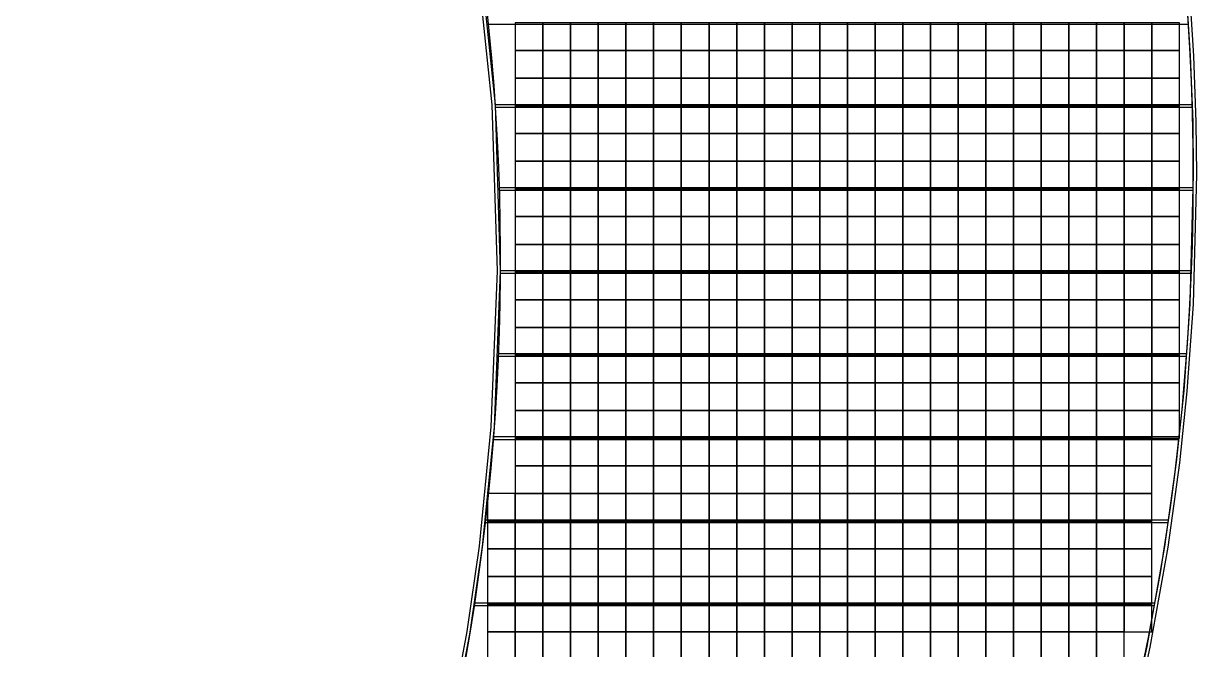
# Model space of a CAD drawing. Extents: x -31693 to 132909863, y -42052423 to 151957.
# Drawn here: x 122658 to 143854, y 59398 to 70705 of the extents above; entities that cross this region are included whole.
import ezdxf

# ---------------------------------------------------------------- set-up
doc = ezdxf.new("R2010")
doc.units = 0
doc.header["$LTSCALE"] = 1000
doc.header["$MEASUREMENT"] = 0
for name, color, linetype in [('500浮箱', 162, 'Continuous'), ('A-G-VISIBLE', 9, 'Continuous'), ('主龙骨', 4, 'Continuous'), ('边梁（14a槽钢', 3, 'Continuous')]:
    doc.layers.add(name, color=color, linetype=linetype)

# ---------------------------------------------------------------- blocks, each defined once
blk = doc.blocks.new('dasd')
at = {"layer": 'A-G-VISIBLE', "linetype": 'Continuous'}
for centre, radius, start, end in [((-132793.207, 42119.965), 43.092, 332.8786, 23.8551), ((-132804.182, 42118.48), 41.551, 336.2604, 20.1419)]:
    blk.add_arc(centre, radius, start, end, dxfattribs=at)

msp = doc.modelspace()

# ---------------------------------------------------------------- linework, layer by layer
at = {"layer": '500浮箱', "elevation": 2850}
for points in [[(131545, 70216), (132045, 70216), (132045, 70716), (131545, 70716)], [(132045, 70216), (132545, 70216), (132545, 70716), (132045, 70716)], [(132545, 70216), (133045, 70216), (133045, 70716), (132545, 70716)], [(133045, 70216), (133545, 70216), (133545, 70716), (133045, 70716)], [(133545, 70216), (134045, 70216), (134045, 70716), (133545, 70716)], [(134045, 70216), (134545, 70216), (134545, 70716), (134045, 70716)], [(134545, 70216), (135045, 70216), (135045, 70716), (134545, 70716)], [(135045, 70216), (135545, 70216), (135545, 70716), (135045, 70716)], [(135545, 70216), (136045, 70216), (136045, 70716), (135545, 70716)], [(136045, 70216), (136545, 70216), (136545, 70716), (136045, 70716)], [(136545, 70216), (137045, 70216), (137045, 70716), (136545, 70716)], [(137045, 70216), (137545, 70216), (137545, 70716), (137045, 70716)], [(137545, 70216), (138045, 70216), (138045, 70716), (137545, 70716)], [(138045, 70216), (138545, 70216), (138545, 70716), (138045, 70716)], [(138545, 70216), (139045, 70216), (139045, 70716), (138545, 70716)], [(139045, 70216), (139545, 70216), (139545, 70716), (139045, 70716)], [(139545, 70216), (140045, 70216), (140045, 70716), (139545, 70716)], [(140045, 70216), (140545, 70216), (140545, 70716), (140045, 70716)], [(140545, 70216), (141045, 70216), (141045, 70716), (140545, 70716)], [(141045, 70216), (141545, 70216), (141545, 70716), (141045, 70716)], [(141545, 70216), (142045, 70216), (142045, 70716), (141545, 70716)], [(142045, 70216), (142545, 70216), (142545, 70716), (142045, 70716)], [(142545, 70216), (143045, 70216), (143045, 70716), (142545, 70716)], [(143045, 70216), (143545, 70216), (143545, 70716), (143045, 70716)], [(131545, 69716), (132045, 69716), (132045, 70216), (131545, 70216)], [(132045, 69716), (132545, 69716), (132545, 70216), (132045, 70216)], [(132545, 69716), (133045, 69716), (133045, 70216), (132545, 70216)], [(133045, 69716), (133545, 69716), (133545, 70216), (133045, 70216)], [(133545, 69716), (134045, 69716), (134045, 70216), (133545, 70216)], [(134045, 69716), (134545, 69716), (134545, 70216), (134045, 70216)], [(134545, 69716), (135045, 69716), (135045, 70216), (134545, 70216)], [(135045, 69716), (135545, 69716), (135545, 70216), (135045, 70216)], [(135545, 69716), (136045, 69716), (136045, 70216), (135545, 70216)], [(136045, 69716), (136545, 69716), (136545, 70216), (136045, 70216)], [(136545, 69716), (137045, 69716), (137045, 70216), (136545, 70216)], [(137045, 69716), (137545, 69716), (137545, 70216), (137045, 70216)], [(137545, 69716), (138045, 69716), (138045, 70216), (137545, 70216)], [(138045, 69716), (138545, 69716), (138545, 70216), (138045, 70216)], [(138545, 69716), (139045, 69716), (139045, 70216), (138545, 70216)], [(139045, 69716), (139545, 69716), (139545, 70216), (139045, 70216)], [(139545, 69716), (140045, 69716), (140045, 70216), (139545, 70216)], [(140045, 69716), (140545, 69716), (140545, 70216), (140045, 70216)], [(140545, 69716), (141045, 69716), (141045, 70216), (140545, 70216)], [(141045, 69716), (141545, 69716), (141545, 70216), (141045, 70216)], [(141545, 69716), (142045, 69716), (142045, 70216), (141545, 70216)], [(142045, 69716), (142545, 69716), (142545, 70216), (142045, 70216)], [(142545, 69716), (143045, 69716), (143045, 70216), (142545, 70216)], [(143045, 69716), (143545, 69716), (143545, 70216), (143045, 70216)], [(131545, 69216), (132045, 69216), (132045, 69716), (131545, 69716)], [(132045, 69216), (132545, 69216), (132545, 69716), (132045, 69716)], [(132545, 69216), (133045, 69216), (133045, 69716), (132545, 69716)], [(133045, 69216), (133545, 69216), (133545, 69716), (133045, 69716)], [(133545, 69216), (134045, 69216), (134045, 69716), (133545, 69716)], [(134045, 69216), (134545, 69216), (134545, 69716), (134045, 69716)], [(134545, 69216), (135045, 69216), (135045, 69716), (134545, 69716)], [(135045, 69216), (135545, 69216), (135545, 69716), (135045, 69716)], [(135545, 69216), (136045, 69216), (136045, 69716), (135545, 69716)], [(136045, 69216), (136545, 69216), (136545, 69716), (136045, 69716)], [(136545, 69216), (137045, 69216), (137045, 69716), (136545, 69716)], [(137045, 69216), (137545, 69216), (137545, 69716), (137045, 69716)], [(137545, 69216), (138045, 69216), (138045, 69716), (137545, 69716)], [(138045, 69216), (138545, 69216), (138545, 69716), (138045, 69716)], [(138545, 69216), (139045, 69216), (139045, 69716), (138545, 69716)], [(139045, 69216), (139545, 69216), (139545, 69716), (139045, 69716)], [(139545, 69216), (140045, 69216), (140045, 69716), (139545, 69716)], [(140045, 69216), (140545, 69216), (140545, 69716), (140045, 69716)], [(140545, 69216), (141045, 69216), (141045, 69716), (140545, 69716)], [(141045, 69216), (141545, 69216), (141545, 69716), (141045, 69716)], [(141545, 69216), (142045, 69216), (142045, 69716), (141545, 69716)], [(142045, 69216), (142545, 69216), (142545, 69716), (142045, 69716)], [(142545, 69216), (143045, 69216), (143045, 69716), (142545, 69716)], [(143045, 69216), (143545, 69216), (143545, 69716), (143045, 69716)], [(131545, 68716), (132045, 68716), (132045, 69216), (131545, 69216)], [(132045, 68716), (132545, 68716), (132545, 69216), (132045, 69216)], [(132545, 68716), (133045, 68716), (133045, 69216), (132545, 69216)], [(133045, 68716), (133545, 68716), (133545, 69216), (133045, 69216)], [(133545, 68716), (134045, 68716), (134045, 69216), (133545, 69216)], [(134045, 68716), (134545, 68716), (134545, 69216), (134045, 69216)], [(134545, 68716), (135045, 68716), (135045, 69216), (134545, 69216)], [(135045, 68716), (135545, 68716), (135545, 69216), (135045, 69216)], [(135545, 68716), (136045, 68716), (136045, 69216), (135545, 69216)], [(136045, 68716), (136545, 68716), (136545, 69216), (136045, 69216)], [(136545, 68716), (137045, 68716), (137045, 69216), (136545, 69216)], [(137045, 68716), (137545, 68716), (137545, 69216), (137045, 69216)], [(137545, 68716), (138045, 68716), (138045, 69216), (137545, 69216)], [(138045, 68716), (138545, 68716), (138545, 69216), (138045, 69216)], [(138545, 68716), (139045, 68716), (139045, 69216), (138545, 69216)], [(139045, 68716), (139545, 68716), (139545, 69216), (139045, 69216)], [(139545, 68716), (140045, 68716), (140045, 69216), (139545, 69216)], [(140045, 68716), (140545, 68716), (140545, 69216), (140045, 69216)], [(140545, 68716), (141045, 68716), (141045, 69216), (140545, 69216)], [(141045, 68716), (141545, 68716), (141545, 69216), (141045, 69216)], [(141545, 68716), (142045, 68716), (142045, 69216), (141545, 69216)], [(142045, 68716), (142545, 68716), (142545, 69216), (142045, 69216)], [(142545, 68716), (143045, 68716), (143045, 69216), (142545, 69216)], [(143045, 68716), (143545, 68716), (143545, 69216), (143045, 69216)], [(131545, 68216), (132045, 68216), (132045, 68716), (131545, 68716)], [(132045, 68216), (132545, 68216), (132545, 68716), (132045, 68716)], [(132545, 68216), (133045, 68216), (133045, 68716), (132545, 68716)], [(133045, 68216), (133545, 68216), (133545, 68716), (133045, 68716)], [(133545, 68216), (134045, 68216), (134045, 68716), (133545, 68716)], [(134045, 68216), (134545, 68216), (134545, 68716), (134045, 68716)], [(134545, 68216), (135045, 68216), (135045, 68716), (134545, 68716)], [(135045, 68216), (135545, 68216), (135545, 68716), (135045, 68716)], [(135545, 68216), (136045, 68216), (136045, 68716), (135545, 68716)], [(136045, 68216), (136545, 68216), (136545, 68716), (136045, 68716)], [(136545, 68216), (137045, 68216), (137045, 68716), (136545, 68716)], [(137045, 68216), (137545, 68216), (137545, 68716), (137045, 68716)], [(137545, 68216), (138045, 68216), (138045, 68716), (137545, 68716)], [(138045, 68216), (138545, 68216), (138545, 68716), (138045, 68716)], [(138545, 68216), (139045, 68216), (139045, 68716), (138545, 68716)], [(139045, 68216), (139545, 68216), (139545, 68716), (139045, 68716)], [(139545, 68216), (140045, 68216), (140045, 68716), (139545, 68716)], [(140045, 68216), (140545, 68216), (140545, 68716), (140045, 68716)], [(140545, 68216), (141045, 68216), (141045, 68716), (140545, 68716)], [(141045, 68216), (141545, 68216), (141545, 68716), (141045, 68716)], [(141545, 68216), (142045, 68216), (142045, 68716), (141545, 68716)], [(142045, 68216), (142545, 68216), (142545, 68716), (142045, 68716)], [(142545, 68216), (143045, 68216), (143045, 68716), (142545, 68716)], [(143045, 68216), (143545, 68216), (143545, 68716), (143045, 68716)], [(131545, 67716), (132045, 67716), (132045, 68216), (131545, 68216)], [(132045, 67716), (132545, 67716), (132545, 68216), (132045, 68216)], [(132545, 67716), (133045, 67716), (133045, 68216), (132545, 68216)], [(133045, 67716), (133545, 67716), (133545, 68216), (133045, 68216)], [(133545, 67716), (134045, 67716), (134045, 68216), (133545, 68216)], [(134045, 67716), (134545, 67716), (134545, 68216), (134045, 68216)], [(134545, 67716), (135045, 67716), (135045, 68216), (134545, 68216)], [(135045, 67716), (135545, 67716), (135545, 68216), (135045, 68216)], [(135545, 67716), (136045, 67716), (136045, 68216), (135545, 68216)], [(136045, 67716), (136545, 67716), (136545, 68216), (136045, 68216)], [(136545, 67716), (137045, 67716), (137045, 68216), (136545, 68216)], [(137045, 67716), (137545, 67716), (137545, 68216), (137045, 68216)], [(137545, 67716), (138045, 67716), (138045, 68216), (137545, 68216)], [(138045, 67716), (138545, 67716), (138545, 68216), (138045, 68216)], [(138545, 67716), (139045, 67716), (139045, 68216), (138545, 68216)], [(139045, 67716), (139545, 67716), (139545, 68216), (139045, 68216)], [(139545, 67716), (140045, 67716), (140045, 68216), (139545, 68216)], [(140045, 67716), (140545, 67716), (140545, 68216), (140045, 68216)], [(140545, 67716), (141045, 67716), (141045, 68216), (140545, 68216)], [(141045, 67716), (141545, 67716), (141545, 68216), (141045, 68216)], [(141545, 67716), (142045, 67716), (142045, 68216), (141545, 68216)], [(142045, 67716), (142545, 67716), (142545, 68216), (142045, 68216)], [(142545, 67716), (143045, 67716), (143045, 68216), (142545, 68216)], [(143045, 67716), (143545, 67716), (143545, 68216), (143045, 68216)], [(131545, 67216), (132045, 67216), (132045, 67716), (131545, 67716)], [(132045, 67216), (132545, 67216), (132545, 67716), (132045, 67716)], [(132545, 67216), (133045, 67216), (133045, 67716), (132545, 67716)], [(133045, 67216), (133545, 67216), (133545, 67716), (133045, 67716)], [(133545, 67216), (134045, 67216), (134045, 67716), (133545, 67716)], [(134045, 67216), (134545, 67216), (134545, 67716), (134045, 67716)], [(134545, 67216), (135045, 67216), (135045, 67716), (134545, 67716)], [(135045, 67216), (135545, 67216), (135545, 67716), (135045, 67716)], [(135545, 67216), (136045, 67216), (136045, 67716), (135545, 67716)], [(136045, 67216), (136545, 67216), (136545, 67716), (136045, 67716)], [(136545, 67216), (137045, 67216), (137045, 67716), (136545, 67716)], [(137045, 67216), (137545, 67216), (137545, 67716), (137045, 67716)], [(137545, 67216), (138045, 67216), (138045, 67716), (137545, 67716)], [(138045, 67216), (138545, 67216), (138545, 67716), (138045, 67716)], [(138545, 67216), (139045, 67216), (139045, 67716), (138545, 67716)], [(139045, 67216), (139545, 67216), (139545, 67716), (139045, 67716)], [(139545, 67216), (140045, 67216), (140045, 67716), (139545, 67716)], [(140045, 67216), (140545, 67216), (140545, 67716), (140045, 67716)], [(140545, 67216), (141045, 67216), (141045, 67716), (140545, 67716)], [(141045, 67216), (141545, 67216), (141545, 67716), (141045, 67716)], [(141545, 67216), (142045, 67216), (142045, 67716), (141545, 67716)], [(142045, 67216), (142545, 67216), (142545, 67716), (142045, 67716)], [(142545, 67216), (143045, 67216), (143045, 67716), (142545, 67716)], [(143045, 67216), (143545, 67216), (143545, 67716), (143045, 67716)], [(131545, 66716), (132045, 66716), (132045, 67216), (131545, 67216)], [(132045, 66716), (132545, 66716), (132545, 67216), (132045, 67216)], [(132545, 66716), (133045, 66716), (133045, 67216), (132545, 67216)], [(133045, 66716), (133545, 66716), (133545, 67216), (133045, 67216)], [(133545, 66716), (134045, 66716), (134045, 67216), (133545, 67216)], [(134045, 66716), (134545, 66716), (134545, 67216), (134045, 67216)], [(134545, 66716), (135045, 66716), (135045, 67216), (134545, 67216)], [(135045, 66716), (135545, 66716), (135545, 67216), (135045, 67216)], [(135545, 66716), (136045, 66716), (136045, 67216), (135545, 67216)], [(136045, 66716), (136545, 66716), (136545, 67216), (136045, 67216)], [(136545, 66716), (137045, 66716), (137045, 67216), (136545, 67216)], [(137045, 66716), (137545, 66716), (137545, 67216), (137045, 67216)], [(137545, 66716), (138045, 66716), (138045, 67216), (137545, 67216)], [(138045, 66716), (138545, 66716), (138545, 67216), (138045, 67216)], [(138545, 66716), (139045, 66716), (139045, 67216), (138545, 67216)], [(139045, 66716), (139545, 66716), (139545, 67216), (139045, 67216)], [(139545, 66716), (140045, 66716), (140045, 67216), (139545, 67216)], [(140045, 66716), (140545, 66716), (140545, 67216), (140045, 67216)], [(140545, 66716), (141045, 66716), (141045, 67216), (140545, 67216)], [(141045, 66716), (141545, 66716), (141545, 67216), (141045, 67216)], [(141545, 66716), (142045, 66716), (142045, 67216), (141545, 67216)], [(142045, 66716), (142545, 66716), (142545, 67216), (142045, 67216)], [(142545, 66716), (143045, 66716), (143045, 67216), (142545, 67216)], [(143045, 66716), (143545, 66716), (143545, 67216), (143045, 67216)], [(131545, 66216), (132045, 66216), (132045, 66716), (131545, 66716)], [(132045, 66216), (132545, 66216), (132545, 66716), (132045, 66716)], [(132545, 66216), (133045, 66216), (133045, 66716), (132545, 66716)], [(133045, 66216), (133545, 66216), (133545, 66716), (133045, 66716)], [(133545, 66216), (134045, 66216), (134045, 66716), (133545, 66716)], [(134045, 66216), (134545, 66216), (134545, 66716), (134045, 66716)], [(134545, 66216), (135045, 66216), (135045, 66716), (134545, 66716)], [(135045, 66216), (135545, 66216), (135545, 66716), (135045, 66716)], [(135545, 66216), (136045, 66216), (136045, 66716), (135545, 66716)], [(136045, 66216), (136545, 66216), (136545, 66716), (136045, 66716)], [(136545, 66216), (137045, 66216), (137045, 66716), (136545, 66716)], [(137045, 66216), (137545, 66216), (137545, 66716), (137045, 66716)], [(137545, 66216), (138045, 66216), (138045, 66716), (137545, 66716)], [(138045, 66216), (138545, 66216), (138545, 66716), (138045, 66716)], [(138545, 66216), (139045, 66216), (139045, 66716), (138545, 66716)], [(139045, 66216), (139545, 66216), (139545, 66716), (139045, 66716)], [(139545, 66216), (140045, 66216), (140045, 66716), (139545, 66716)], [(140045, 66216), (140545, 66216), (140545, 66716), (140045, 66716)], [(140545, 66216), (141045, 66216), (141045, 66716), (140545, 66716)], [(141045, 66216), (141545, 66216), (141545, 66716), (141045, 66716)], [(141545, 66216), (142045, 66216), (142045, 66716), (141545, 66716)], [(142045, 66216), (142545, 66216), (142545, 66716), (142045, 66716)], [(142545, 66216), (143045, 66216), (143045, 66716), (142545, 66716)], [(143045, 66216), (143545, 66216), (143545, 66716), (143045, 66716)], [(131545, 65716), (132045, 65716), (132045, 66216), (131545, 66216)], [(132045, 65716), (132545, 65716), (132545, 66216), (132045, 66216)], [(132545, 65716), (133045, 65716), (133045, 66216), (132545, 66216)], [(133045, 65716), (133545, 65716), (133545, 66216), (133045, 66216)], [(133545, 65716), (134045, 65716), (134045, 66216), (133545, 66216)], [(134045, 65716), (134545, 65716), (134545, 66216), (134045, 66216)], [(134545, 65716), (135045, 65716), (135045, 66216), (134545, 66216)], [(135045, 65716), (135545, 65716), (135545, 66216), (135045, 66216)], [(135545, 65716), (136045, 65716), (136045, 66216), (135545, 66216)], [(136045, 65716), (136545, 65716), (136545, 66216), (136045, 66216)], [(136545, 65716), (137045, 65716), (137045, 66216), (136545, 66216)], [(137045, 65716), (137545, 65716), (137545, 66216), (137045, 66216)], [(137545, 65716), (138045, 65716), (138045, 66216), (137545, 66216)], [(138045, 65716), (138545, 65716), (138545, 66216), (138045, 66216)], [(138545, 65716), (139045, 65716), (139045, 66216), (138545, 66216)], [(139045, 65716), (139545, 65716), (139545, 66216), (139045, 66216)], [(139545, 65716), (140045, 65716), (140045, 66216), (139545, 66216)], [(140045, 65716), (140545, 65716), (140545, 66216), (140045, 66216)], [(140545, 65716), (141045, 65716), (141045, 66216), (140545, 66216)], [(141045, 65716), (141545, 65716), (141545, 66216), (141045, 66216)], [(141545, 65716), (142045, 65716), (142045, 66216), (141545, 66216)], [(142045, 65716), (142545, 65716), (142545, 66216), (142045, 66216)], [(142545, 65716), (143045, 65716), (143045, 66216), (142545, 66216)], [(143045, 65716), (143545, 65716), (143545, 66216), (143045, 66216)], [(131545, 65216), (132045, 65216), (132045, 65716), (131545, 65716)], [(132045, 65216), (132545, 65216), (132545, 65716), (132045, 65716)], [(132545, 65216), (133045, 65216), (133045, 65716), (132545, 65716)], [(133045, 65216), (133545, 65216), (133545, 65716), (133045, 65716)], [(133545, 65216), (134045, 65216), (134045, 65716), (133545, 65716)], [(134045, 65216), (134545, 65216), (134545, 65716), (134045, 65716)], [(134545, 65216), (135045, 65216), (135045, 65716), (134545, 65716)], [(135045, 65216), (135545, 65216), (135545, 65716), (135045, 65716)], [(135545, 65216), (136045, 65216), (136045, 65716), (135545, 65716)], [(136045, 65216), (136545, 65216), (136545, 65716), (136045, 65716)], [(136545, 65216), (137045, 65216), (137045, 65716), (136545, 65716)], [(137045, 65216), (137545, 65216), (137545, 65716), (137045, 65716)], [(137545, 65216), (138045, 65216), (138045, 65716), (137545, 65716)], [(138045, 65216), (138545, 65216), (138545, 65716), (138045, 65716)], [(138545, 65216), (139045, 65216), (139045, 65716), (138545, 65716)], [(139045, 65216), (139545, 65216), (139545, 65716), (139045, 65716)], [(139545, 65216), (140045, 65216), (140045, 65716), (139545, 65716)], [(140045, 65216), (140545, 65216), (140545, 65716), (140045, 65716)], [(140545, 65216), (141045, 65216), (141045, 65716), (140545, 65716)], [(141045, 65216), (141545, 65216), (141545, 65716), (141045, 65716)], [(141545, 65216), (142045, 65216), (142045, 65716), (141545, 65716)], [(142045, 65216), (142545, 65216), (142545, 65716), (142045, 65716)], [(142545, 65216), (143045, 65216), (143045, 65716), (142545, 65716)], [(143045, 65216), (143545, 65216), (143545, 65716), (143045, 65716)], [(131545, 64716), (132045, 64716), (132045, 65216), (131545, 65216)], [(132045, 64716), (132545, 64716), (132545, 65216), (132045, 65216)], [(132545, 64716), (133045, 64716), (133045, 65216), (132545, 65216)], [(133045, 64716), (133545, 64716), (133545, 65216), (133045, 65216)], [(133545, 64716), (134045, 64716), (134045, 65216), (133545, 65216)], [(134045, 64716), (134545, 64716), (134545, 65216), (134045, 65216)], [(134545, 64716), (135045, 64716), (135045, 65216), (134545, 65216)], [(135045, 64716), (135545, 64716), (135545, 65216), (135045, 65216)], [(135545, 64716), (136045, 64716), (136045, 65216), (135545, 65216)], [(136045, 64716), (136545, 64716), (136545, 65216), (136045, 65216)], [(136545, 64716), (137045, 64716), (137045, 65216), (136545, 65216)], [(137045, 64716), (137545, 64716), (137545, 65216), (137045, 65216)], [(137545, 64716), (138045, 64716), (138045, 65216), (137545, 65216)], [(138045, 64716), (138545, 64716), (138545, 65216), (138045, 65216)], [(138545, 64716), (139045, 64716), (139045, 65216), (138545, 65216)], [(139045, 64716), (139545, 64716), (139545, 65216), (139045, 65216)], [(139545, 64716), (140045, 64716), (140045, 65216), (139545, 65216)], [(140045, 64716), (140545, 64716), (140545, 65216), (140045, 65216)], [(140545, 64716), (141045, 64716), (141045, 65216), (140545, 65216)], [(141045, 64716), (141545, 64716), (141545, 65216), (141045, 65216)], [(141545, 64716), (142045, 64716), (142045, 65216), (141545, 65216)], [(142045, 64716), (142545, 64716), (142545, 65216), (142045, 65216)], [(142545, 64716), (143045, 64716), (143045, 65216), (142545, 65216)], [(143045, 64716), (143545, 64716), (143545, 65216), (143045, 65216)], [(131545, 64216), (132045, 64216), (132045, 64716), (131545, 64716)], [(132045, 64216), (132545, 64216), (132545, 64716), (132045, 64716)], [(132545, 64216), (133045, 64216), (133045, 64716), (132545, 64716)], [(133045, 64216), (133545, 64216), (133545, 64716), (133045, 64716)], [(133545, 64216), (134045, 64216), (134045, 64716), (133545, 64716)], [(134045, 64216), (134545, 64216), (134545, 64716), (134045, 64716)], [(134545, 64216), (135045, 64216), (135045, 64716), (134545, 64716)], [(135045, 64216), (135545, 64216), (135545, 64716), (135045, 64716)], [(135545, 64216), (136045, 64216), (136045, 64716), (135545, 64716)], [(136045, 64216), (136545, 64216), (136545, 64716), (136045, 64716)], [(136545, 64216), (137045, 64216), (137045, 64716), (136545, 64716)], [(137045, 64216), (137545, 64216), (137545, 64716), (137045, 64716)], [(137545, 64216), (138045, 64216), (138045, 64716), (137545, 64716)], [(138045, 64216), (138545, 64216), (138545, 64716), (138045, 64716)], [(138545, 64216), (139045, 64216), (139045, 64716), (138545, 64716)], [(139045, 64216), (139545, 64216), (139545, 64716), (139045, 64716)], [(139545, 64216), (140045, 64216), (140045, 64716), (139545, 64716)], [(140045, 64216), (140545, 64216), (140545, 64716), (140045, 64716)], [(140545, 64216), (141045, 64216), (141045, 64716), (140545, 64716)], [(141045, 64216), (141545, 64216), (141545, 64716), (141045, 64716)], [(141545, 64216), (142045, 64216), (142045, 64716), (141545, 64716)], [(142045, 64216), (142545, 64216), (142545, 64716), (142045, 64716)], [(142545, 64216), (143045, 64216), (143045, 64716), (142545, 64716)], [(143045, 64216), (143545, 64216), (143545, 64716), (143045, 64716)], [(131545, 63716), (132045, 63716), (132045, 64216), (131545, 64216)], [(132045, 63716), (132545, 63716), (132545, 64216), (132045, 64216)], [(132545, 63716), (133045, 63716), (133045, 64216), (132545, 64216)], [(133045, 63716), (133545, 63716), (133545, 64216), (133045, 64216)], [(133545, 63716), (134045, 63716), (134045, 64216), (133545, 64216)], [(134045, 63716), (134545, 63716), (134545, 64216), (134045, 64216)], [(134545, 63716), (135045, 63716), (135045, 64216), (134545, 64216)], [(135045, 63716), (135545, 63716), (135545, 64216), (135045, 64216)], [(135545, 63716), (136045, 63716), (136045, 64216), (135545, 64216)], [(136045, 63716), (136545, 63716), (136545, 64216), (136045, 64216)], [(136545, 63716), (137045, 63716), (137045, 64216), (136545, 64216)], [(137045, 63716), (137545, 63716), (137545, 64216), (137045, 64216)], [(137545, 63716), (138045, 63716), (138045, 64216), (137545, 64216)], [(138045, 63716), (138545, 63716), (138545, 64216), (138045, 64216)], [(138545, 63716), (139045, 63716), (139045, 64216), (138545, 64216)], [(139045, 63716), (139545, 63716), (139545, 64216), (139045, 64216)], [(139545, 63716), (140045, 63716), (140045, 64216), (139545, 64216)], [(140045, 63716), (140545, 63716), (140545, 64216), (140045, 64216)], [(140545, 63716), (141045, 63716), (141045, 64216), (140545, 64216)], [(141045, 63716), (141545, 63716), (141545, 64216), (141045, 64216)], [(141545, 63716), (142045, 63716), (142045, 64216), (141545, 64216)], [(142045, 63716), (142545, 63716), (142545, 64216), (142045, 64216)], [(142545, 63716), (143045, 63716), (143045, 64216), (142545, 64216)], [(143045, 63716), (143545, 63716), (143545, 64216), (143045, 64216)], [(131545, 63216), (132045, 63216), (132045, 63716), (131545, 63716)], [(132045, 63216), (132545, 63216), (132545, 63716), (132045, 63716)], [(132545, 63216), (133045, 63216), (133045, 63716), (132545, 63716)], [(133045, 63216), (133545, 63216), (133545, 63716), (133045, 63716)], [(133545, 63216), (134045, 63216), (134045, 63716), (133545, 63716)], [(134045, 63216), (134545, 63216), (134545, 63716), (134045, 63716)], [(134545, 63216), (135045, 63216), (135045, 63716), (134545, 63716)], [(135045, 63216), (135545, 63216), (135545, 63716), (135045, 63716)], [(135545, 63216), (136045, 63216), (136045, 63716), (135545, 63716)], [(136045, 63216), (136545, 63216), (136545, 63716), (136045, 63716)], [(136545, 63216), (137045, 63216), (137045, 63716), (136545, 63716)], [(137045, 63216), (137545, 63216), (137545, 63716), (137045, 63716)], [(137545, 63216), (138045, 63216), (138045, 63716), (137545, 63716)], [(138045, 63216), (138545, 63216), (138545, 63716), (138045, 63716)], [(138545, 63216), (139045, 63216), (139045, 63716), (138545, 63716)], [(139045, 63216), (139545, 63216), (139545, 63716), (139045, 63716)], [(139545, 63216), (140045, 63216), (140045, 63716), (139545, 63716)], [(140045, 63216), (140545, 63216), (140545, 63716), (140045, 63716)], [(140545, 63216), (141045, 63216), (141045, 63716), (140545, 63716)], [(141045, 63216), (141545, 63216), (141545, 63716), (141045, 63716)], [(141545, 63216), (142045, 63216), (142045, 63716), (141545, 63716)], [(142045, 63216), (142545, 63216), (142545, 63716), (142045, 63716)], [(142545, 63216), (143045, 63216), (143045, 63716), (142545, 63716)], [(143045, 63216), (143545, 63216), (143545, 63716), (143045, 63716)], [(131545, 62716), (132045, 62716), (132045, 63216), (131545, 63216)], [(132045, 62716), (132545, 62716), (132545, 63216), (132045, 63216)], [(132545, 62716), (133045, 62716), (133045, 63216), (132545, 63216)], [(133045, 62716), (133545, 62716), (133545, 63216), (133045, 63216)], [(133545, 62716), (134045, 62716), (134045, 63216), (133545, 63216)], [(134045, 62716), (134545, 62716), (134545, 63216), (134045, 63216)], [(134545, 62716), (135045, 62716), (135045, 63216), (134545, 63216)], [(135045, 62716), (135545, 62716), (135545, 63216), (135045, 63216)], [(135545, 62716), (136045, 62716), (136045, 63216), (135545, 63216)], [(136045, 62716), (136545, 62716), (136545, 63216), (136045, 63216)], [(136545, 62716), (137045, 62716), (137045, 63216), (136545, 63216)], [(137045, 62716), (137545, 62716), (137545, 63216), (137045, 63216)], [(137545, 62716), (138045, 62716), (138045, 63216), (137545, 63216)], [(138045, 62716), (138545, 62716), (138545, 63216), (138045, 63216)], [(138545, 62716), (139045, 62716), (139045, 63216), (138545, 63216)], [(139045, 62716), (139545, 62716), (139545, 63216), (139045, 63216)], [(139545, 62716), (140045, 62716), (140045, 63216), (139545, 63216)], [(140045, 62716), (140545, 62716), (140545, 63216), (140045, 63216)], [(140545, 62716), (141045, 62716), (141045, 63216), (140545, 63216)], [(141045, 62716), (141545, 62716), (141545, 63216), (141045, 63216)], [(141545, 62716), (142045, 62716), (142045, 63216), (141545, 63216)], [(142045, 62716), (142545, 62716), (142545, 63216), (142045, 63216)], [(142545, 62716), (143045, 62716), (143045, 63216), (142545, 63216)], [(131545, 62216), (132045, 62216), (132045, 62716), (131545, 62716)], [(132045, 62216), (132545, 62216), (132545, 62716), (132045, 62716)], [(132545, 62216), (133045, 62216), (133045, 62716), (132545, 62716)], [(133045, 62216), (133545, 62216), (133545, 62716), (133045, 62716)], [(133545, 62216), (134045, 62216), (134045, 62716), (133545, 62716)], [(134045, 62216), (134545, 62216), (134545, 62716), (134045, 62716)], [(134545, 62216), (135045, 62216), (135045, 62716), (134545, 62716)], [(135045, 62216), (135545, 62216), (135545, 62716), (135045, 62716)], [(135545, 62216), (136045, 62216), (136045, 62716), (135545, 62716)], [(136045, 62216), (136545, 62216), (136545, 62716), (136045, 62716)], [(136545, 62216), (137045, 62216), (137045, 62716), (136545, 62716)], [(137045, 62216), (137545, 62216), (137545, 62716), (137045, 62716)], [(137545, 62216), (138045, 62216), (138045, 62716), (137545, 62716)], [(138045, 62216), (138545, 62216), (138545, 62716), (138045, 62716)], [(138545, 62216), (139045, 62216), (139045, 62716), (138545, 62716)], [(139045, 62216), (139545, 62216), (139545, 62716), (139045, 62716)], [(139545, 62216), (140045, 62216), (140045, 62716), (139545, 62716)], [(140045, 62216), (140545, 62216), (140545, 62716), (140045, 62716)], [(140545, 62216), (141045, 62216), (141045, 62716), (140545, 62716)], [(141045, 62216), (141545, 62216), (141545, 62716), (141045, 62716)], [(141545, 62216), (142045, 62216), (142045, 62716), (141545, 62716)], [(142045, 62216), (142545, 62216), (142545, 62716), (142045, 62716)], [(142545, 62216), (143045, 62216), (143045, 62716), (142545, 62716)], [(131045, 61716), (131545, 61716), (131545, 62216), (131045, 62216)], [(131545, 61716), (132045, 61716), (132045, 62216), (131545, 62216)], [(132045, 61716), (132545, 61716), (132545, 62216), (132045, 62216)], [(132545, 61716), (133045, 61716), (133045, 62216), (132545, 62216)], [(133045, 61716), (133545, 61716), (133545, 62216), (133045, 62216)], [(133545, 61716), (134045, 61716), (134045, 62216), (133545, 62216)], [(134045, 61716), (134545, 61716), (134545, 62216), (134045, 62216)], [(134545, 61716), (135045, 61716), (135045, 62216), (134545, 62216)], [(135045, 61716), (135545, 61716), (135545, 62216), (135045, 62216)], [(135545, 61716), (136045, 61716), (136045, 62216), (135545, 62216)], [(136045, 61716), (136545, 61716), (136545, 62216), (136045, 62216)], [(136545, 61716), (137045, 61716), (137045, 62216), (136545, 62216)], [(137045, 61716), (137545, 61716), (137545, 62216), (137045, 62216)], [(137545, 61716), (138045, 61716), (138045, 62216), (137545, 62216)], [(138045, 61716), (138545, 61716), (138545, 62216), (138045, 62216)], [(138545, 61716), (139045, 61716), (139045, 62216), (138545, 62216)], [(139045, 61716), (139545, 61716), (139545, 62216), (139045, 62216)], [(139545, 61716), (140045, 61716), (140045, 62216), (139545, 62216)], [(140045, 61716), (140545, 61716), (140545, 62216), (140045, 62216)], [(140545, 61716), (141045, 61716), (141045, 62216), (140545, 62216)], [(141045, 61716), (141545, 61716), (141545, 62216), (141045, 62216)], [(141545, 61716), (142045, 61716), (142045, 62216), (141545, 62216)], [(142045, 61716), (142545, 61716), (142545, 62216), (142045, 62216)], [(142545, 61716), (143045, 61716), (143045, 62216), (142545, 62216)], [(131045, 61216), (131545, 61216), (131545, 61716), (131045, 61716)], [(131545, 61216), (132045, 61216), (132045, 61716), (131545, 61716)], [(132045, 61216), (132545, 61216), (132545, 61716), (132045, 61716)], [(132545, 61216), (133045, 61216), (133045, 61716), (132545, 61716)], [(133045, 61216), (133545, 61216), (133545, 61716), (133045, 61716)], [(133545, 61216), (134045, 61216), (134045, 61716), (133545, 61716)], [(134045, 61216), (134545, 61216), (134545, 61716), (134045, 61716)], [(134545, 61216), (135045, 61216), (135045, 61716), (134545, 61716)], [(135045, 61216), (135545, 61216), (135545, 61716), (135045, 61716)], [(135545, 61216), (136045, 61216), (136045, 61716), (135545, 61716)], [(136045, 61216), (136545, 61216), (136545, 61716), (136045, 61716)], [(136545, 61216), (137045, 61216), (137045, 61716), (136545, 61716)], [(137045, 61216), (137545, 61216), (137545, 61716), (137045, 61716)], [(137545, 61216), (138045, 61216), (138045, 61716), (137545, 61716)], [(138045, 61216), (138545, 61216), (138545, 61716), (138045, 61716)], [(138545, 61216), (139045, 61216), (139045, 61716), (138545, 61716)], [(139045, 61216), (139545, 61216), (139545, 61716), (139045, 61716)], [(139545, 61216), (140045, 61216), (140045, 61716), (139545, 61716)], [(140045, 61216), (140545, 61216), (140545, 61716), (140045, 61716)], [(140545, 61216), (141045, 61216), (141045, 61716), (140545, 61716)], [(141045, 61216), (141545, 61216), (141545, 61716), (141045, 61716)], [(141545, 61216), (142045, 61216), (142045, 61716), (141545, 61716)], [(142045, 61216), (142545, 61216), (142545, 61716), (142045, 61716)], [(142545, 61216), (143045, 61216), (143045, 61716), (142545, 61716)], [(131045, 60716), (131545, 60716), (131545, 61216), (131045, 61216)], [(131545, 60716), (132045, 60716), (132045, 61216), (131545, 61216)], [(132045, 60716), (132545, 60716), (132545, 61216), (132045, 61216)], [(132545, 60716), (133045, 60716), (133045, 61216), (132545, 61216)], [(133045, 60716), (133545, 60716), (133545, 61216), (133045, 61216)], [(133545, 60716), (134045, 60716), (134045, 61216), (133545, 61216)], [(134045, 60716), (134545, 60716), (134545, 61216), (134045, 61216)], [(134545, 60716), (135045, 60716), (135045, 61216), (134545, 61216)], [(135045, 60716), (135545, 60716), (135545, 61216), (135045, 61216)], [(135545, 60716), (136045, 60716), (136045, 61216), (135545, 61216)], [(136045, 60716), (136545, 60716), (136545, 61216), (136045, 61216)], [(136545, 60716), (137045, 60716), (137045, 61216), (136545, 61216)], [(137045, 60716), (137545, 60716), (137545, 61216), (137045, 61216)], [(137545, 60716), (138045, 60716), (138045, 61216), (137545, 61216)], [(138045, 60716), (138545, 60716), (138545, 61216), (138045, 61216)], [(138545, 60716), (139045, 60716), (139045, 61216), (138545, 61216)], [(139045, 60716), (139545, 60716), (139545, 61216), (139045, 61216)], [(139545, 60716), (140045, 60716), (140045, 61216), (139545, 61216)], [(140045, 60716), (140545, 60716), (140545, 61216), (140045, 61216)], [(140545, 60716), (141045, 60716), (141045, 61216), (140545, 61216)], [(141045, 60716), (141545, 60716), (141545, 61216), (141045, 61216)], [(141545, 60716), (142045, 60716), (142045, 61216), (141545, 61216)], [(142045, 60716), (142545, 60716), (142545, 61216), (142045, 61216)], [(142545, 60716), (143045, 60716), (143045, 61216), (142545, 61216)], [(131045, 60216), (131545, 60216), (131545, 60716), (131045, 60716)], [(131545, 60216), (132045, 60216), (132045, 60716), (131545, 60716)], [(132045, 60216), (132545, 60216), (132545, 60716), (132045, 60716)], [(132545, 60216), (133045, 60216), (133045, 60716), (132545, 60716)], [(133045, 60216), (133545, 60216), (133545, 60716), (133045, 60716)], [(133545, 60216), (134045, 60216), (134045, 60716), (133545, 60716)], [(134045, 60216), (134545, 60216), (134545, 60716), (134045, 60716)], [(134545, 60216), (135045, 60216), (135045, 60716), (134545, 60716)], [(135045, 60216), (135545, 60216), (135545, 60716), (135045, 60716)], [(135545, 60216), (136045, 60216), (136045, 60716), (135545, 60716)], [(136045, 60216), (136545, 60216), (136545, 60716), (136045, 60716)], [(136545, 60216), (137045, 60216), (137045, 60716), (136545, 60716)], [(137045, 60216), (137545, 60216), (137545, 60716), (137045, 60716)], [(137545, 60216), (138045, 60216), (138045, 60716), (137545, 60716)], [(138045, 60216), (138545, 60216), (138545, 60716), (138045, 60716)], [(138545, 60216), (139045, 60216), (139045, 60716), (138545, 60716)], [(139045, 60216), (139545, 60216), (139545, 60716), (139045, 60716)], [(139545, 60216), (140045, 60216), (140045, 60716), (139545, 60716)], [(140045, 60216), (140545, 60216), (140545, 60716), (140045, 60716)], [(140545, 60216), (141045, 60216), (141045, 60716), (140545, 60716)], [(141045, 60216), (141545, 60216), (141545, 60716), (141045, 60716)], [(141545, 60216), (142045, 60216), (142045, 60716), (141545, 60716)], [(142045, 60216), (142545, 60216), (142545, 60716), (142045, 60716)], [(142545, 60216), (143045, 60216), (143045, 60716), (142545, 60716)], [(131045, 59716), (131545, 59716), (131545, 60216), (131045, 60216)], [(131545, 59716), (132045, 59716), (132045, 60216), (131545, 60216)], [(132045, 59716), (132545, 59716), (132545, 60216), (132045, 60216)], [(132545, 59716), (133045, 59716), (133045, 60216), (132545, 60216)], [(133045, 59716), (133545, 59716), (133545, 60216), (133045, 60216)], [(133545, 59716), (134045, 59716), (134045, 60216), (133545, 60216)], [(134045, 59716), (134545, 59716), (134545, 60216), (134045, 60216)], [(134545, 59716), (135045, 59716), (135045, 60216), (134545, 60216)], [(135045, 59716), (135545, 59716), (135545, 60216), (135045, 60216)], [(135545, 59716), (136045, 59716), (136045, 60216), (135545, 60216)], [(136045, 59716), (136545, 59716), (136545, 60216), (136045, 60216)], [(136545, 59716), (137045, 59716), (137045, 60216), (136545, 60216)], [(137045, 59716), (137545, 59716), (137545, 60216), (137045, 60216)], [(137545, 59716), (138045, 59716), (138045, 60216), (137545, 60216)], [(138045, 59716), (138545, 59716), (138545, 60216), (138045, 60216)], [(138545, 59716), (139045, 59716), (139045, 60216), (138545, 60216)], [(139045, 59716), (139545, 59716), (139545, 60216), (139045, 60216)], [(139545, 59716), (140045, 59716), (140045, 60216), (139545, 60216)], [(140045, 59716), (140545, 59716), (140545, 60216), (140045, 60216)], [(140545, 59716), (141045, 59716), (141045, 60216), (140545, 60216)], [(141045, 59716), (141545, 59716), (141545, 60216), (141045, 60216)], [(141545, 59716), (142045, 59716), (142045, 60216), (141545, 60216)], [(142045, 59716), (142545, 59716), (142545, 60216), (142045, 60216)], [(142545, 59716), (143045, 59716), (143045, 60216), (142545, 60216)], [(131045, 59216), (131545, 59216), (131545, 59716), (131045, 59716)], [(131545, 59216), (132045, 59216), (132045, 59716), (131545, 59716)], [(132045, 59216), (132545, 59216), (132545, 59716), (132045, 59716)], [(132545, 59216), (133045, 59216), (133045, 59716), (132545, 59716)], [(133045, 59216), (133545, 59216), (133545, 59716), (133045, 59716)], [(133545, 59216), (134045, 59216), (134045, 59716), (133545, 59716)], [(134045, 59216), (134545, 59216), (134545, 59716), (134045, 59716)], [(134545, 59216), (135045, 59216), (135045, 59716), (134545, 59716)], [(135045, 59216), (135545, 59216), (135545, 59716), (135045, 59716)], [(135545, 59216), (136045, 59216), (136045, 59716), (135545, 59716)], [(136045, 59216), (136545, 59216), (136545, 59716), (136045, 59716)], [(136545, 59216), (137045, 59216), (137045, 59716), (136545, 59716)], [(137045, 59216), (137545, 59216), (137545, 59716), (137045, 59716)], [(137545, 59216), (138045, 59216), (138045, 59716), (137545, 59716)], [(138045, 59216), (138545, 59216), (138545, 59716), (138045, 59716)], [(138545, 59216), (139045, 59216), (139045, 59716), (138545, 59716)], [(139045, 59216), (139545, 59216), (139545, 59716), (139045, 59716)], [(139545, 59216), (140045, 59216), (140045, 59716), (139545, 59716)], [(140045, 59216), (140545, 59216), (140545, 59716), (140045, 59716)], [(140545, 59216), (141045, 59216), (141045, 59716), (140545, 59716)], [(141045, 59216), (141545, 59216), (141545, 59716), (141045, 59716)], [(141545, 59216), (142045, 59216), (142045, 59716), (141545, 59716)], [(142045, 59216), (142545, 59216), (142545, 59716), (142045, 59716)]]:
    msp.add_lwpolyline(points, close=True, dxfattribs=at)
at = {"layer": '主龙骨', "elevation": 2850}
for points in [[(131062, 70694), (143707, 70694)], [(143776, 69237), (131186, 69237)], [(131188, 69194), (143777, 69194)], [(143796, 67737), (131259, 67737)], [(131261, 67694), (143795, 67694)], [(143763, 66237), (131279, 66237)], [(131279, 66194), (143761, 66194)], [(131243, 64694), (143675, 64694)], [(143678, 64737), (131245, 64737)], [(131152, 63194), (143535, 63194)], [(143545, 63237), (131156, 63237)], [(131007, 61694), (143343, 61694)], [(143349, 61737), (131012, 61737)], [(143104, 60237), (130814, 60237)], [(130807, 60194), (143096, 60194)]]:
    msp.add_lwpolyline(points, dxfattribs=at)
at = {"layer": '边梁（14a槽钢', "elevation": 2850}
for points in [[(130344, 57955), (130674, 59724), (130897, 61265), (131111, 63418), (131221, 66237), (131128, 69233), (130816, 72229), (130470, 74306), (130058, 76202), (129181, 79295), (128685, 80727), (127123, 83458), (125209, 86279), (121784, 90364), (119067, 92984), (116082, 95391), (112915, 97510), (108611, 99799), (104859, 101358), (99225, 103423), (92914, 105329), (88216, 106483), (81537, 107748), (76749, 108392)], [(130401, 57943), (130731, 59714), (130955, 61258), (131169, 63414), (131279, 66237), (131186, 69237), (130874, 72237), (130527, 74317), (130114, 76216), (129237, 79312), (128738, 80751), (127172, 83489), (125255, 86314), (121826, 90404), (119105, 93028), (116116, 95438), (112945, 97560), (108636, 99851), (104880, 101412), (99244, 103478), (92930, 105385), (88229, 106540), (81546, 107805), (76755, 108450)], [(136377, 91061), (137706, 89196), (139942, 85655), (141160, 82768), (141794, 80912), (142223, 79467), (142480, 78498), (142660, 77757), (142867, 76829), (143077, 75768), (143313, 74362), (143449, 73387), (143575, 72292), (143674, 71167), (143740, 70120), (143785, 68924), (143796, 67978), (143735, 65639), (143623, 64071), (143487, 62779), (143277, 61258), (142954, 59452), (142715, 58335)], [(136423, 91095), (137754, 89228), (139994, 85682), (141215, 82789), (141849, 80930), (142278, 79482), (142536, 78512), (142717, 77770), (142924, 76841), (143134, 75779), (143370, 74371), (143507, 73394), (143632, 72298), (143732, 71171), (143798, 70122), (143843, 68925), (143854, 67978), (143793, 65636), (143681, 64065), (143545, 62772), (143334, 61249), (143011, 59441), (142771, 58322)]]:
    msp.add_lwpolyline(points, dxfattribs=at)

# ---------------------------------------------------------------- block references
at = {"xscale": 1000, "yscale": 1000, "zscale": 1000}
msp.add_blockref('dasd', (132893911, -42052037, 2850), dxfattribs=at)

doc.saveas('drawing.dxf')
